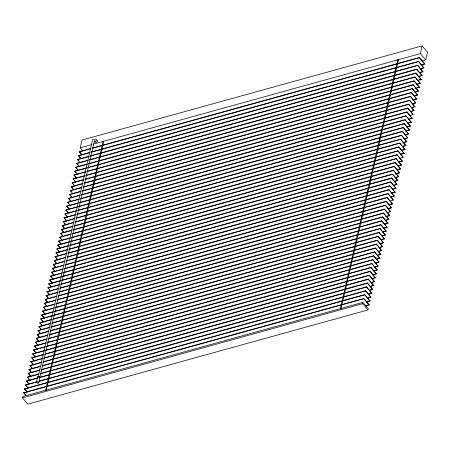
<?xml version="1.0" encoding="UTF-8"?>
<svg xmlns="http://www.w3.org/2000/svg" width="450" height="450" viewBox="0 0 450 450"><rect width="100%" height="100%" fill="white"/><g stroke="black" fill="none" stroke-linecap="round" stroke-linejoin="round"><path stroke-width="0.67" d="M22.5 397.856L22.798 396.568L362.88 302.394L368.28 308.661L367.982 309.949L27.9 404.123L22.5 397.856L362.582 303.683L362.88 302.394M25.886 395.55L23.692 392.681L363.774 298.507L369.174 304.774L365.726 305.972M27.231 392.186L24.593 388.794L364.674 294.621L370.074 300.887L366.626 302.085M28.131 388.299L25.492 384.907L37.007 381.718M28.575 383.889L26.387 381.021L37.907 377.831M29.925 380.526L27.287 377.134L38.801 373.944M30.819 376.639L28.181 373.247L39.701 370.058M31.719 372.752L29.081 369.36L40.596 366.171M32.619 368.865L29.976 365.473L41.496 362.284M33.514 364.973L30.876 361.586L42.39 358.397M34.414 361.086L31.77 357.699L43.29 354.51M35.308 357.199L32.67 353.812L44.184 350.623M35.758 352.789L33.564 349.92L45.084 346.736M37.102 349.425L34.464 346.033L45.979 342.844M38.002 345.538L35.364 342.146L46.879 338.957M38.447 341.128L36.259 338.259L47.779 335.07M39.797 337.764L37.159 334.373L48.673 331.183M40.697 333.877L38.053 330.486L49.573 327.296M41.141 329.468L38.953 326.599L50.468 323.409M42.491 326.104L39.848 322.712L51.367 319.522M43.386 322.217L40.748 318.825L52.262 315.636M44.286 318.33L41.642 314.938L53.162 311.749M45.18 314.443L42.542 311.051L54.056 307.862M45.63 310.033L43.436 307.164L54.956 303.975M46.974 306.664L44.336 303.277L55.851 300.088M47.874 302.777L45.236 299.391L56.751 296.201M48.319 298.367L46.131 295.498L57.651 292.314M49.669 295.003L47.031 291.611L58.545 288.422M50.569 291.116L47.925 287.724L59.445 284.535M51.013 286.706L48.825 283.838L60.339 280.648M52.363 283.343L49.719 279.951L61.239 276.761M53.258 279.456L50.619 276.064L62.134 272.874M54.157 275.569L51.514 272.177L63.034 268.988M55.052 271.682L52.414 268.29L63.928 265.101M55.502 267.272L53.308 264.403L64.828 261.214M56.846 263.908L54.208 260.516L65.722 257.327M57.746 260.021L55.108 256.629L66.623 253.44M58.191 255.611L56.002 252.743L67.523 249.553M59.541 252.242L56.902 248.856L68.417 245.666M60.441 248.355L57.797 244.969L69.317 241.779M60.885 243.945L58.697 241.076L70.211 237.893M62.235 240.581L59.591 237.189L71.111 234M63.129 236.694L60.491 233.303L72.006 230.113M63.579 232.284L61.386 229.416L72.906 226.226M64.924 228.921L62.286 225.529L73.8 222.339M65.824 225.034L63.18 221.642L74.7 218.453M66.718 221.147L64.08 217.755L75.594 214.566M67.618 217.26L64.98 213.868L76.494 210.679M68.062 212.85L65.874 209.981L77.394 206.792M69.413 209.486L66.774 206.094L78.289 202.905M70.312 205.599L67.669 202.208L79.189 199.018M70.757 201.189L68.569 198.321L80.083 195.131M72.107 197.82L69.463 194.434L80.983 191.244M73.001 193.933L70.363 190.547L81.877 187.357M73.451 189.523L71.258 186.654L82.778 183.465M74.796 186.159L72.157 182.768L83.672 179.578M75.696 182.273L73.058 178.881L84.572 175.691M76.59 178.386L73.952 174.994L85.466 171.804M77.49 174.499L74.852 171.107L86.366 167.917M77.934 170.089L75.746 167.22L87.266 164.031M79.284 166.725L76.646 163.333L88.161 160.144M80.184 162.838L77.541 159.446L89.061 156.257M80.629 158.428L78.441 155.559L89.955 152.37M81.979 155.064L79.335 151.672L90.855 148.483M82.935 150.919L80.235 147.786L82.018 140.051L422.1 45.877L427.5 52.144L425.717 59.873L421.65 61.003M36.428 382.236L37.654 376.926L39.071 376.532L39.971 377.578L38.745 382.888L37.328 383.282L36.428 382.236L37.845 381.842L38.745 382.888M37.963 377.488L92.559 139.916L93.026 139.472L95.867 139.089L97.498 141.334L97.116 141.969L95.918 142.301L94.725 140.918M94.416 140.94L39.797 377.533L39.032 376.644L37.828 376.976M46.26 390.516L103.697 141.727L103.444 141.435L103.044 141.542L45.608 390.33L46.215 390.341M340.341 308.711L397.777 59.929L398.183 59.816L398.436 60.109L340.999 308.897L340.746 308.599L340.386 308.88M369.118 305.032L363.774 298.507M370.012 301.146L364.674 294.621M367.521 298.192L370.912 297.259L365.569 290.734L39.038 381.156M368.421 294.306L371.807 293.372L366.469 286.847L39.938 377.269M369.321 290.419L372.707 289.485L367.369 282.96L40.832 373.382M370.215 286.532L373.601 285.593L368.263 279.073L41.051 369.681M371.115 282.645L374.501 281.706L369.163 275.186L42.626 365.608M372.009 278.758L375.396 277.819L370.058 271.299L43.526 361.721M372.909 274.871L376.296 273.932L370.957 267.412L43.746 358.02M373.804 270.984L377.19 270.045L371.852 263.52L45.321 353.947M374.704 267.097L378.09 266.158L372.752 259.633L45.54 350.246M375.598 263.211L378.99 262.271L373.646 255.746L46.44 346.359M376.498 259.324L379.884 258.384L374.546 251.859L48.015 342.281M377.392 255.437L380.784 254.498L375.441 247.972L48.234 338.586M378.293 251.55L381.679 250.611L376.341 244.086L49.129 334.699M379.192 247.663L382.579 246.724L377.241 240.199L50.704 330.621M380.087 243.771L383.473 242.837L378.135 236.312L50.923 326.919M380.987 239.884L384.373 238.95L379.035 232.425L51.823 323.032M381.881 235.997L385.267 235.063L379.929 228.538L53.398 318.96M382.781 232.11L386.168 231.171L380.829 224.651L53.617 315.259M383.676 228.223L387.062 227.284L381.724 220.764L54.517 311.372M384.576 224.336L387.962 223.397L382.624 216.877L56.093 307.299M385.47 220.449L388.862 219.51L383.518 212.991L56.312 303.598M385.695 216.748L389.756 215.623L384.418 209.098L57.206 299.711M387.264 212.676L390.656 211.736L385.312 205.211L58.106 295.824M388.164 208.789L391.551 207.849L386.213 201.324L59.001 291.938M389.064 204.902L392.451 203.963L387.113 197.438L59.901 288.051M389.959 201.015L393.345 200.076L388.007 193.551L60.795 284.164M390.859 197.128L394.245 196.189L388.907 189.664L61.695 280.277M391.753 193.241L395.139 192.302L389.801 185.777L62.595 276.39M392.653 189.349L396.039 188.415L390.701 181.89L63.489 272.498M393.548 185.462L396.934 184.528L391.596 178.003L64.389 268.611M394.447 181.575L397.834 180.641L392.496 174.116L65.284 264.724M395.342 177.688L398.734 176.749L393.39 170.229L66.184 260.837M395.567 173.993L399.628 172.862L394.29 166.343L67.078 256.95M397.136 169.914L400.528 168.975L395.184 162.456L67.978 253.063M398.036 166.028L401.423 165.088L396.084 158.569L68.873 249.176M398.936 162.141L402.322 161.201L396.984 154.676L69.773 245.289M399.831 158.254L403.217 157.314L397.879 150.789L70.672 241.403M400.731 154.367L404.117 153.428L398.779 146.903L71.567 237.516M401.625 150.48L405.011 149.541L399.673 143.016L72.467 233.629M402.525 146.593L405.911 145.654L400.573 139.129L73.361 229.742M402.744 142.892L406.811 141.767L401.468 135.242L74.261 225.855M404.319 138.819L407.706 137.88L402.368 131.355L75.156 221.968M405.214 134.927L408.606 133.993L403.262 127.468L76.056 218.076M405.439 131.231L409.5 130.106L404.162 123.581L76.95 214.189M407.014 127.153L410.4 126.219L405.056 119.694L77.85 210.302M407.908 123.266L411.294 122.327L405.956 115.808L78.744 206.415M408.127 119.571L412.194 118.44L406.856 111.921L79.644 202.528M409.702 115.492L413.089 114.553L407.751 108.034L80.544 198.641M410.603 111.606L413.989 110.666L408.651 104.147L81.439 194.754M411.497 107.719L414.883 106.779L409.545 100.254L82.339 190.868M412.397 103.832L415.783 102.892L410.445 96.367L83.233 186.981M412.616 100.131L416.683 99.006L411.339 92.481L84.133 183.094M414.191 96.058L417.577 95.119L412.239 88.594L85.028 179.207M415.086 92.171L418.478 91.232L413.134 84.707L85.927 175.32M415.311 88.47L419.372 87.345L414.034 80.82L86.822 171.433M416.886 84.397L420.272 83.458L414.928 76.933L87.722 167.546M417.78 80.505L421.166 79.571L415.828 73.046L88.616 163.654M417.999 76.809L422.066 75.684L416.728 69.159L89.516 159.767M419.574 72.731L422.961 71.797L417.623 65.273L90.416 155.88M419.794 69.036L423.861 67.905L418.522 61.386L91.311 151.993M421.369 64.957L424.755 64.018L419.417 57.499L92.211 148.106M425.717 59.873L420.317 53.612L422.1 45.877M370.912 297.259L365.569 290.734M371.807 293.372L366.469 286.847M372.707 289.485L367.369 282.96M373.601 285.593L368.263 279.073M374.501 281.706L369.163 275.186M375.396 277.819L370.058 271.299M376.296 273.932L370.957 267.412M377.19 270.045L371.852 263.52M378.09 266.158L372.752 259.633M378.99 262.271L373.646 255.746M379.884 258.384L374.546 251.859M380.784 254.498L375.441 247.972M381.679 250.611L376.341 244.086M382.579 246.724L377.241 240.199M383.473 242.837L378.135 236.312M384.373 238.95L379.035 232.425M385.267 235.063L379.929 228.538M386.168 231.171L380.829 224.651M387.062 227.284L381.724 220.764M387.962 223.397L382.624 216.877M388.862 219.51L383.518 212.991M389.756 215.623L384.418 209.098M390.656 211.736L385.312 205.211M391.551 207.849L386.213 201.324M392.451 203.963L387.113 197.438M393.345 200.076L388.007 193.551M394.245 196.189L388.907 189.664M395.139 192.302L389.801 185.777M396.039 188.415L390.701 181.89M396.934 184.528L391.596 178.003M397.834 180.641L392.496 174.116M398.734 176.749L393.39 170.229M399.628 172.862L394.29 166.343M400.528 168.975L395.184 162.456M401.423 165.088L396.084 158.569M402.322 161.201L396.984 154.676M403.217 157.314L397.879 150.789M404.117 153.428L398.779 146.903M405.011 149.541L399.673 143.016M405.911 145.654L400.573 139.129M406.811 141.767L401.468 135.242M407.706 137.88L402.368 131.355M408.606 133.993L403.262 127.468M409.5 130.106L404.162 123.581M410.4 126.219L405.056 119.694M411.294 122.327L405.956 115.808M412.194 118.44L406.856 111.921M413.089 114.553L407.751 108.034M413.989 110.666L408.651 104.147M414.883 106.779L409.545 100.254M415.783 102.892L410.445 96.367M416.683 99.006L411.339 92.481M417.577 95.119L412.239 88.594M418.478 91.232L413.134 84.707M419.372 87.345L414.034 80.82M420.272 83.458L414.928 76.933M421.166 79.571L415.828 73.046M422.066 75.684L416.728 69.159M422.961 71.797L417.623 65.273M423.861 67.905L418.522 61.386M424.755 64.018L419.417 57.499M103.697 141.727L103.044 141.542M398.436 60.109L397.777 59.929M39.448 377.994L39.971 377.578M80.235 147.786L91.749 144.596M93.105 144.219L420.317 53.612M79.279 151.931L90.793 148.742M92.149 148.365L419.361 57.752M78.379 155.818L89.899 152.629M91.249 152.252L418.461 61.644M77.484 159.705L88.999 156.516M90.354 156.139L417.566 65.531M421.431 64.699L424.817 63.765M76.584 163.592L88.104 160.403M89.454 160.026L416.666 69.418M421.211 68.4L423.917 67.652M75.69 167.479L87.204 164.289M88.56 163.912L415.766 73.305M419.636 72.472L422.342 71.724M74.79 171.366L86.304 168.176M87.66 167.799L414.872 77.192M419.417 76.174L422.123 75.426M73.89 175.252L85.41 172.063M86.766 171.686L413.972 81.079M418.517 80.061L421.228 79.312M72.996 179.139L84.51 175.95M85.866 175.573L413.077 84.966M416.942 84.139L419.653 83.385M72.096 183.026L83.616 179.837M84.971 179.466L412.178 88.853M416.723 87.834L419.434 87.086M71.201 186.913L82.716 183.724M84.071 183.352L411.283 92.739M415.822 91.721L417.859 91.159M70.301 190.8L81.821 187.611M83.177 187.239L410.383 96.626M414.248 95.799L417.639 94.86M69.407 194.687L80.921 191.498M82.277 191.126L409.489 100.513M414.028 99.501L416.739 98.747M68.507 198.579L80.027 195.39M81.377 195.013L408.589 104.4M412.453 103.573L415.164 102.825M67.612 202.466L79.127 199.277M80.483 198.9L407.694 108.287M411.559 107.46L414.945 106.521M66.712 206.353L78.233 203.164M79.582 202.787L406.794 112.179M411.339 111.161L414.045 110.407M65.818 210.24L77.332 207.051M78.688 206.674L405.894 116.066M64.918 214.127L76.433 210.938M77.788 210.561L405 119.953M408.864 119.121L412.251 118.187M64.018 218.014L75.538 214.824M76.894 214.447L404.1 123.84M408.645 122.822L411.356 122.074M63.124 221.901L74.638 218.711M75.994 218.334L403.206 127.727M407.07 126.894L409.781 126.146M62.224 225.787L73.744 222.598M75.099 222.221L402.306 131.614M406.851 130.596L409.562 129.847M61.329 229.674L72.844 226.485M74.199 226.108L401.411 135.501M405.951 134.483L407.987 133.92M60.429 233.561L71.949 230.372M73.305 229.995L400.511 139.388M404.376 138.561L406.412 137.998M59.535 237.448L71.049 234.259M72.405 233.888L399.617 143.274M404.156 142.256L406.868 141.508M58.635 241.335L70.155 238.146M71.505 237.774L398.717 147.161M402.581 146.334L405.293 145.581M57.741 245.222L69.255 242.032M70.611 241.661L397.822 151.048M401.687 150.221L405.073 149.282M56.841 249.109L68.361 245.919M69.711 245.548L396.923 154.935M401.468 153.922L404.173 153.169M55.946 253.001L67.461 249.812M68.816 249.435L396.022 158.822M55.046 256.888L66.561 253.699M67.916 253.322L395.128 162.709M398.993 161.882L402.379 160.942M54.146 260.775L65.666 257.586M67.022 257.209L394.228 166.601M398.773 165.583L401.484 164.829M53.252 264.662L64.766 261.472M66.122 261.096L393.334 170.488M397.198 169.656L399.909 168.907M52.352 268.549L63.872 265.359M65.227 264.983L392.434 174.375M396.979 173.357L399.69 172.609M51.458 272.436L62.972 269.246M64.328 268.869L391.539 178.262M396.079 177.244L398.115 176.681M50.557 276.322L62.078 273.133M63.433 272.756L390.639 182.149M394.504 181.316L396.54 180.754M49.663 280.209L61.178 277.02M62.533 276.643L389.745 186.036M394.284 185.018L396.996 184.269M48.763 284.096L60.283 280.907M61.633 280.53L388.845 189.922M393.39 188.904L395.421 188.342M47.869 287.983L59.383 284.794M60.739 284.417L387.951 193.809M391.815 192.982L395.201 192.043M46.969 291.87L58.483 288.681M59.839 288.309L387.051 197.696M391.596 196.678L394.301 195.93M46.074 295.757L57.589 292.567M58.944 292.196L386.151 201.583M45.174 299.644L56.689 296.454M58.044 296.083L385.256 205.47M389.121 204.643L392.507 203.704M44.274 303.531L55.794 300.341M57.15 299.97L384.356 209.357M388.901 208.344L391.613 207.591M43.38 307.423L54.894 304.234M56.25 303.857L383.462 213.244M389.357 211.854L390.713 211.477M42.48 311.31L54 308.121M55.356 307.744L382.562 217.131M387.107 216.118L389.818 215.364M41.586 315.197L53.1 312.007M54.456 311.631L381.668 221.023M386.207 220.005L388.918 219.251M40.686 319.084L52.206 315.894M53.561 315.517L380.767 224.91M384.632 224.078L388.024 223.144M39.791 322.971L51.306 319.781M52.661 319.404L379.873 228.797M384.412 227.779L387.124 227.031M38.891 326.858L50.411 323.668M51.761 323.291L378.973 232.684M382.838 231.851L386.229 230.917M37.997 330.744L49.511 327.555M50.867 327.178L378.073 236.571M381.943 235.738L385.329 234.804M37.097 334.631L48.611 331.442M49.967 331.065L377.179 240.458M381.724 239.439L384.429 238.691M36.203 338.518L47.717 335.329M49.072 334.952L376.279 244.344M380.149 243.518L383.535 242.578M35.303 342.405L46.817 339.216M48.172 338.844L375.384 248.231M379.249 247.404L382.635 246.465M34.402 346.292L45.922 343.103M47.278 342.731L374.484 252.118M378.354 251.291L381.741 250.352M33.508 350.179L45.023 346.989M46.378 346.618L373.59 256.005M377.454 255.178L380.841 254.239M32.608 354.066L44.128 350.876M45.484 350.505L372.69 259.892M377.235 258.879L379.946 258.126M31.714 357.952L43.228 354.763M44.584 354.392L371.796 263.779M375.66 262.952L379.046 262.012M30.814 361.845L42.334 358.656M43.689 358.279L370.896 267.666M374.76 266.839L378.152 265.899M29.919 365.732L41.434 362.543M42.789 362.166L370.001 271.553M374.541 270.54L377.252 269.786M29.019 369.619L40.539 366.429M41.889 366.053L369.101 275.445M372.966 274.613L376.352 273.673M28.125 373.506L39.639 370.316M40.995 369.939L368.201 279.332M372.071 278.499L375.457 277.566M27.225 377.392L38.739 374.203M40.095 373.826L367.307 283.219M371.852 282.201L374.558 281.452M26.331 381.279L37.845 378.09M39.876 377.527L366.407 287.106M370.277 286.273L373.663 285.339M25.431 385.166L36.945 381.977M38.981 381.414L365.512 290.993M369.377 290.16L372.763 289.226M24.531 389.053L364.613 294.879M369.157 293.861L371.869 293.113M23.636 392.94L363.718 298.766M367.582 297.939L370.969 297M366.683 301.826L370.074 300.887M365.788 305.713L369.174 304.774M94.416 141.278L95.338 141.058M96.829 140.777L97.38 140.844M362.582 303.683L367.982 309.949M79.335 151.672L81.135 153.759M78.441 155.559L80.691 158.169M77.541 159.446L78.441 160.493M76.646 163.333L78.446 165.42M75.746 167.22L77.996 169.83M74.852 171.107L76.202 172.676M73.952 174.994L76.202 177.604M74.402 180.45L75.302 181.491M72.157 182.768L73.508 184.337M71.258 186.654L73.508 189.27M70.363 190.547L71.263 191.588M69.463 194.434L71.263 196.521M68.569 198.321L70.819 200.931M67.669 202.208L68.569 203.248M66.774 206.094L69.024 208.704M65.874 209.981L68.124 212.591M64.98 213.868L66.33 215.432M64.08 217.755L66.33 220.365M64.53 223.211L65.43 224.252M62.286 225.529L64.086 227.616M61.386 229.416L63.636 232.026M60.491 233.303L62.741 235.912M59.591 237.189L61.391 239.282M58.697 241.076L60.947 243.692M57.797 244.969L60.047 247.579M56.902 248.856L59.152 251.466M56.002 252.743L58.252 255.352M55.108 256.629L57.352 259.239M54.208 260.516L56.908 263.649M53.308 264.403L55.558 267.013M52.414 268.29L54.214 270.377M51.514 272.177L54.214 275.31M50.619 276.064L52.869 278.674M49.719 279.951L51.969 282.561M48.825 283.838L51.075 286.447M47.925 287.724L50.175 290.334M47.031 291.611L49.281 294.227M46.131 295.498L48.381 298.114M45.236 299.391L47.481 302.001M44.336 303.277L47.036 306.411M43.436 307.164L45.686 309.774M42.542 311.051L44.342 313.138M41.642 314.938L44.342 318.071M40.748 318.825L42.998 321.435M39.848 322.712L42.098 325.322M38.953 326.599L41.203 329.209M38.053 330.486L40.303 333.096M37.159 334.373L39.859 337.506M36.259 338.259L38.509 340.869M35.364 342.146L37.609 344.756M34.464 346.033L37.164 349.166M33.564 349.92L35.814 352.536M32.67 353.812L34.92 356.423M31.77 357.699L34.47 360.832M30.876 361.586L33.126 364.196M29.976 365.473L32.226 368.083M29.081 369.36L31.781 372.493M28.181 373.247L30.431 375.857M27.287 377.134L29.987 380.267M26.387 381.021L28.637 383.631M25.492 384.907L27.737 387.517M24.593 388.794L27.293 391.928M23.692 392.681L25.942 395.291M37.654 376.926L37.806 377.533M95.794 141.806L95.918 142.301"/></g></svg>
